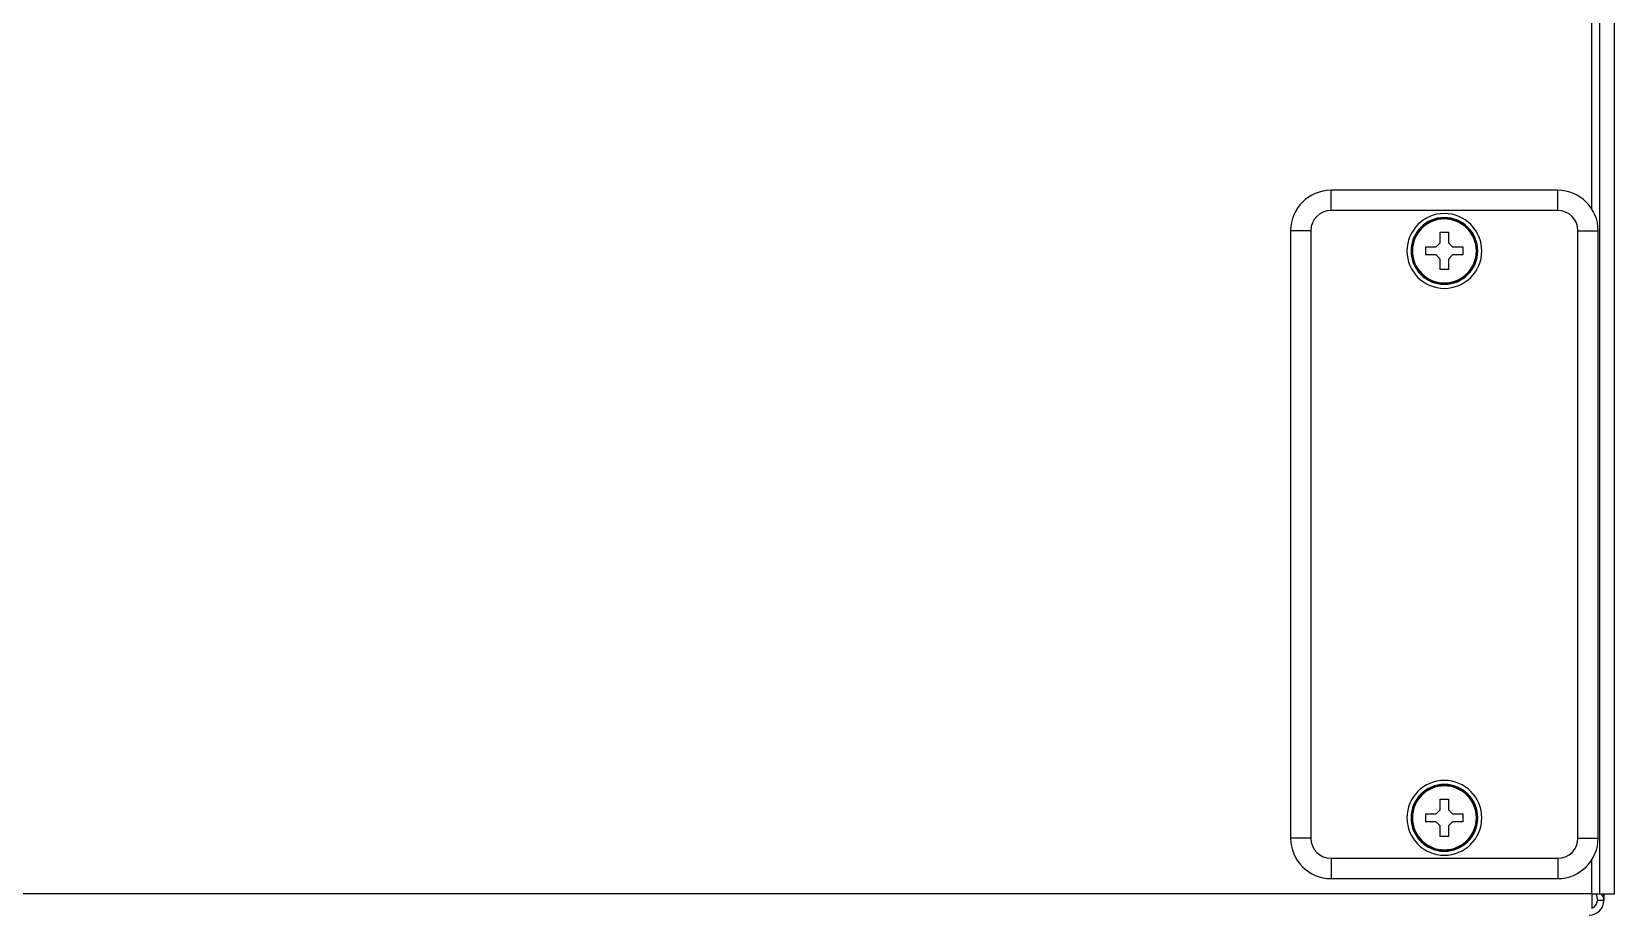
# Model space of a CAD drawing. Header units: millimetres. Extents: x -1584 to 3730, y -1918 to 2655.
# Drawn here: x 731.3 to 926.9, y -1790.5 to -1682.3 of the extents above; entities that cross this region are included whole.
import ezdxf

# ---------------------------------------------------------------- set-up
doc = ezdxf.new("R2010")
doc.units = ezdxf.units.MM
doc.header["$LTSCALE"] = 65.395
doc.layers.get('0').update_dxf_attribs({"linetype": 'CONTINUOUS'})
doc.layers.add('ASSI', color=7, linetype='CONTINUOUS')
doc.layers.add('GEOM', color=7, linetype='CONTINUOUS')

msp = doc.modelspace()

# ---------------------------------------------------------------- linework, layer by layer
at = {"linetype": 'Continuous'}
for p, q in [((919.86, -1701.86), (891.86, -1701.86)), ((886.86, -1706.86), (886.86, -1781.86)), ((924.86, -1781.86), (924.86, -1706.86)), ((904.86, -1708.86), (905.36, -1708.36)), ((905.36, -1707.06), (906.36, -1707.06)), ((905.36, -1707.34), (905.36, -1707.06)), ((905.36, -1707.84), (905.36, -1707.34)), ((905.36, -1708.36), (905.36, -1707.84)), ((906.36, -1707.06), (906.36, -1707.34)), ((906.36, -1707.34), (906.36, -1707.84)), ((906.36, -1707.84), (906.36, -1708.36)), ((906.36, -1708.36), (906.86, -1708.86)), ((903.56, -1708.86), (903.84, -1708.86)), ((903.56, -1709.36), (903.56, -1708.86)), ((903.56, -1709.86), (903.56, -1709.36)), ((903.84, -1709.86), (903.56, -1709.86)), ((903.84, -1708.86), (904.34, -1708.86)), ((904.34, -1709.86), (903.84, -1709.86)), ((904.34, -1708.86), (904.86, -1708.86)), ((904.86, -1709.86), (904.34, -1709.86)), ((905.36, -1710.36), (904.86, -1709.86)), ((905.36, -1710.88), (905.36, -1710.36)), ((906.86, -1709.86), (906.36, -1710.36)), ((906.36, -1710.36), (906.36, -1710.88)), ((906.86, -1708.86), (907.38, -1708.86)), ((907.38, -1709.86), (906.86, -1709.86)), ((907.38, -1708.86), (907.88, -1708.86)), ((907.88, -1709.86), (907.38, -1709.86)), ((907.88, -1708.86), (908.16, -1708.86)), ((908.16, -1709.86), (907.88, -1709.86)), ((908.16, -1708.86), (908.16, -1709.36)), ((908.16, -1709.36), (908.16, -1709.86)), ((905.36, -1711.38), (905.36, -1710.88)), ((905.36, -1711.66), (905.36, -1711.38)), ((906.36, -1711.66), (905.36, -1711.66)), ((906.36, -1710.88), (906.36, -1711.38)), ((906.36, -1711.38), (906.36, -1711.66)), ((905.36, -1777.06), (906.36, -1777.06)), ((905.36, -1777.34), (905.36, -1777.06)), ((906.36, -1777.06), (906.36, -1777.34)), ((903.56, -1778.86), (903.84, -1778.86)), ((903.56, -1779.36), (903.56, -1778.86)), ((903.84, -1778.86), (904.34, -1778.86)), ((904.34, -1778.86), (904.86, -1778.86)), ((904.86, -1778.86), (905.36, -1778.36)), ((905.36, -1777.84), (905.36, -1777.34)), ((905.36, -1778.36), (905.36, -1777.84)), ((906.36, -1777.34), (906.36, -1777.84)), ((906.36, -1777.84), (906.36, -1778.36)), ((906.36, -1778.36), (906.86, -1778.86)), ((906.86, -1778.86), (907.38, -1778.86)), ((907.38, -1778.86), (907.88, -1778.86)), ((907.88, -1778.86), (908.16, -1778.86)), ((908.16, -1778.86), (908.16, -1779.36)), ((903.56, -1779.86), (903.56, -1779.36)), ((903.84, -1779.86), (903.56, -1779.86)), ((904.34, -1779.86), (903.84, -1779.86)), ((904.86, -1779.86), (904.34, -1779.86)), ((905.36, -1780.36), (904.86, -1779.86)), ((905.36, -1780.88), (905.36, -1780.36)), ((905.36, -1781.38), (905.36, -1780.88)), ((906.86, -1779.86), (906.36, -1780.36)), ((906.36, -1780.36), (906.36, -1780.88)), ((906.36, -1780.88), (906.36, -1781.38)), ((907.38, -1779.86), (906.86, -1779.86)), ((907.88, -1779.86), (907.38, -1779.86)), ((908.16, -1779.86), (907.88, -1779.86)), ((908.16, -1779.36), (908.16, -1779.86)), ((905.36, -1781.66), (905.36, -1781.38)), ((906.36, -1781.66), (905.36, -1781.66)), ((906.36, -1781.38), (906.36, -1781.66)), ((891.86, -1786.86), (919.86, -1786.86)), ((925.56, -1788.76), (925.56, -1789.56)), ((925.56, -1789.56), (925.56, -1788.76)), ((925.56, -1789.56), (924.76, -1789.56))]:
    msp.add_line(p, q, dxfattribs=at)
for centre, radius, start, end in [((891.86, -1706.86), 5, 90, 180), ((919.86, -1706.86), 5, 0, 90), ((891.86, -1781.86), 5, 180, 270), ((919.86, -1781.86), 5, 270, 360), ((923.76, -1789.56), 1.8, 270, 360), ((923.76, -1789.56), 1, 287.4902, 360)]:
    msp.add_arc(centre, radius, start, end, dxfattribs=at)
for points, knots in [([(924.57, -1788.76), (924.63, -1788.89), (924.72, -1789.15), (924.76, -1789.42), (924.76, -1789.56)], [0, 0, 0, 0, 0.512989, 1, 1, 1, 1]), ([(925.21, -1788.76), (925.32, -1788.88), (925.49, -1789.13), (925.56, -1789.42), (925.56, -1789.56)], [0, 0, 0, 0, 0.536841, 1, 1, 1, 1])]:
    msp.add_open_spline(points, degree=3, knots=knots, dxfattribs=at)
at = {"layer": 'ASSI', "linetype": 'Continuous'}
for centre, radius, start, end in [((905.86, -1709.36), 3.95, 0, 180), ((905.86, -1709.36), 4, 16.2728, 163.7272), ((905.86, -1709.36), 4, 16.2728, 163.7272), ((905.86, -1709.36), 4, 16.3063, 163.6937), ((905.86, -1709.36), 4, 163.7272, 180), ((905.86, -1709.36), 4, 163.6937, 180), ((905.86, -1709.36), 4, 0, 16.2728), ((905.86, -1709.36), 4, 0, 16.2728), ((905.86, -1709.36), 4, 0, 16.3063), ((905.86, -1709.36), 4, 180, 360), ((905.86, -1709.36), 4, 180, 360), ((905.86, -1709.36), 3.95, 180, 360), ((905.86, -1779.36), 3.95, 0, 180), ((905.86, -1779.36), 4, 16.2728, 163.7272), ((905.86, -1779.36), 4, 16.3063, 163.6937), ((905.86, -1779.36), 4, 163.7272, 180), ((905.86, -1779.36), 4, 163.6937, 180), ((905.86, -1779.36), 4, 0, 16.2728), ((905.86, -1779.36), 4, 0, 16.2728), ((905.86, -1779.36), 4, 0, 16.3063), ((905.86, -1779.36), 4, 180, 360), ((905.86, -1779.36), 4, 180, 360), ((905.86, -1779.36), 4, 180, 360), ((905.86, -1779.36), 3.95, 180, 360)]:
    msp.add_arc(centre, radius, start, end, dxfattribs=at)
at = {"layer": 'GEOM', "linetype": 'Continuous'}
for p, q in [((924.06, -1704.16), (924.06, -1027.56)), ((925.06, -1788.76), (925.06, -1027.56)), ((926.86, -1788.76), (926.86, -1027.56)), ((891.86, -1701.86), (891.86, -1701.86)), ((919.86, -1701.86), (891.86, -1701.86)), ((891.86, -1704.36), (891.86, -1701.86)), ((919.86, -1704.36), (919.86, -1701.86)), ((919.86, -1701.86), (919.86, -1701.86)), ((919.86, -1704.36), (891.86, -1704.36)), ((886.86, -1706.86), (886.86, -1706.86)), ((889.36, -1706.86), (886.86, -1706.86)), ((886.86, -1706.86), (886.86, -1781.86)), ((889.36, -1706.86), (889.36, -1781.86)), ((922.36, -1706.86), (924.86, -1706.86)), ((922.36, -1781.86), (922.36, -1706.86)), ((924.86, -1706.86), (924.86, -1706.86)), ((924.86, -1781.86), (924.86, -1706.86)), ((889.36, -1781.86), (886.86, -1781.86)), ((886.86, -1781.86), (886.86, -1781.86)), ((922.36, -1781.86), (924.86, -1781.86)), ((924.86, -1781.86), (924.86, -1781.86)), ((891.86, -1784.36), (919.86, -1784.36)), ((891.86, -1784.36), (891.86, -1786.86)), ((919.86, -1784.36), (919.86, -1786.86)), ((924.06, -1788.76), (924.06, -1784.56)), ((891.86, -1786.86), (891.86, -1786.86)), ((891.86, -1786.86), (919.86, -1786.86)), ((919.86, -1786.86), (919.86, -1786.86)), ((924.06, -1788.76), (105.26, -1788.76)), ((924.06, -1788.76), (924.06, -1789.76)), ((924.06, -1788.76), (925.06, -1788.76)), ((925.06, -1788.76), (925.53, -1788.76)), ((925.53, -1788.76), (925.99, -1788.76)), ((925.99, -1788.76), (926.06, -1788.76)), ((926.06, -1788.76), (926.15, -1788.76)), ((926.15, -1788.76), (926.86, -1788.76)), ((924.06, -1789.76), (924.06, -1790.56))]:
    msp.add_line(p, q, dxfattribs=at)
for centre, radius, start, end in [((891.86, -1706.86), 5, 90, 180), ((919.86, -1706.86), 5, 0, 90), ((891.86, -1706.86), 2.5, 90, 180), ((905.86, -1709.36), 4.62, 0, 180), ((919.86, -1706.86), 2.5, 0, 90), ((905.86, -1709.36), 4.12, 0, 180), ((905.86, -1709.36), 4.62, 180, 360), ((905.86, -1709.36), 4.12, 180, 360), ((905.86, -1779.36), 4.62, 0, 180), ((905.86, -1779.36), 4.12, 0, 180), ((905.86, -1779.36), 4.62, 180, 360), ((905.86, -1779.36), 4.12, 180, 360), ((891.86, -1781.86), 5, 180, 270), ((891.86, -1781.86), 2.5, 180, 270), ((919.86, -1781.86), 5, 270, 360), ((919.86, -1781.86), 2.5, 270, 360)]:
    msp.add_arc(centre, radius, start, end, dxfattribs=at)

doc.saveas('drawing.dxf')
